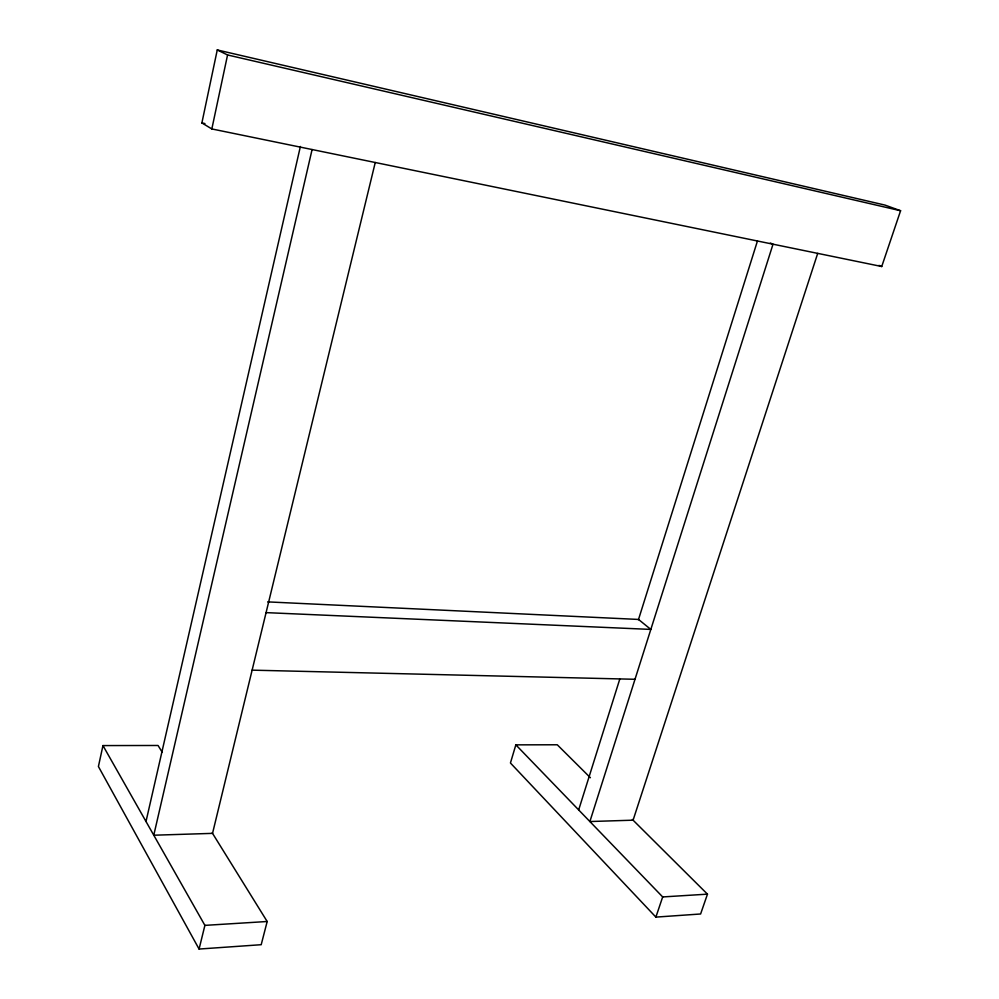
<?xml version="1.0" encoding="UTF-8"?>
<svg xmlns="http://www.w3.org/2000/svg" width="999" height="999" viewBox="0 0 999 999"><rect width="100%" height="100%" fill="white"/><g stroke="black" fill="none" stroke-linecap="round" stroke-linejoin="round"><path stroke-width="1.5" d="M201.885 122.939L217.258 49.95L885.052 205.107L900.586 210.739L881.73 266.521L211.838 128.946L201.885 122.939L204.945 123.564M211.838 128.946L227.56 54.97L217.258 49.95M162.138 752.097L158.042 745.479L102.959 745.579L98.414 766.52L199.076 949.05L261.201 944.704L267.183 921.503L212.2 832.829M146.004 821.503L300.387 146.478M312.088 149.538L153.771 835.214L212.537 833.366L375.249 162.512M199.076 949.05L204.895 925.374L102.959 745.579M590.397 777.721L557.267 744.779L515.846 744.854L510.439 762.999L655.881 917.107L700.611 913.985L707.467 894.155L632.367 819.467M578.671 809.927L619.755 679.183M638.423 619.767L757.467 240.934M817.706 253.384L633.091 820.179L589.885 821.54L773.014 244.206L770.354 243.069M655.881 917.107L662.674 896.94L515.846 744.854M204.895 925.374L267.183 921.503M662.674 896.94L707.467 894.155M252.123 670.154L635.014 679.283M266.071 612.624L650.824 629.42L638.523 619.442L267.632 601.885M227.56 54.97L900.586 210.739M878.97 265.397L881.73 266.521"/></g></svg>
